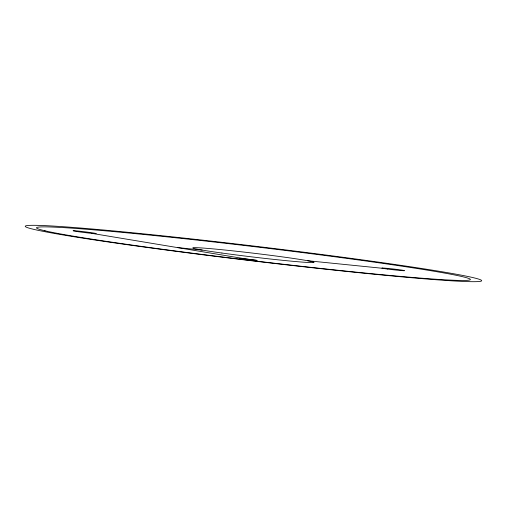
<?xml version="1.0" encoding="UTF-8"?>
<svg xmlns="http://www.w3.org/2000/svg" width="507" height="507" viewBox="0 0 507 507"><rect width="100%" height="100%" fill="white"/><g stroke="black" fill="none" stroke-linecap="round" stroke-linejoin="round"><path stroke-width="0.76" d="M177.342 247.568L202.217 250.078M307.724 260.737L382.684 268.317M244.057 258.646L239.735 258.317L257.119 260.408L244.057 258.646L92.014 233.404M44.743 230.767L45.066 230.818M47.5 231.369L44.337 230.647A218.536 7.047 6.8 0 1 304.377 252.835A218.536 7.047 6.8 0 1 413.18 277.494A218.536 7.047 6.8 0 1 47.5 231.369M132.251 245.401A229.81 7.428 6.8 0 0 481.53 280.941A229.81 7.428 6.8 0 0 146.688 234.171A229.81 7.428 6.8 0 0 132.251 245.401M221.927 253.037A61.157 1.927 6.8 0 0 314.01 262.385A61.157 1.927 6.8 0 0 223.955 249.926A61.157 1.927 6.8 0 0 221.927 253.037M387.449 269.046A11.395 0.38 6.5 0 0 404.523 270.668A11.395 0.38 6.5 0 0 387.633 268.406A11.395 0.38 6.5 0 0 387.449 269.046M78.458 231.731A11.591 0.387 7.1 0 0 96.203 233.645A11.591 0.387 7.1 0 0 79.479 231.179A11.591 0.387 7.1 0 0 78.458 231.731"/></g></svg>
